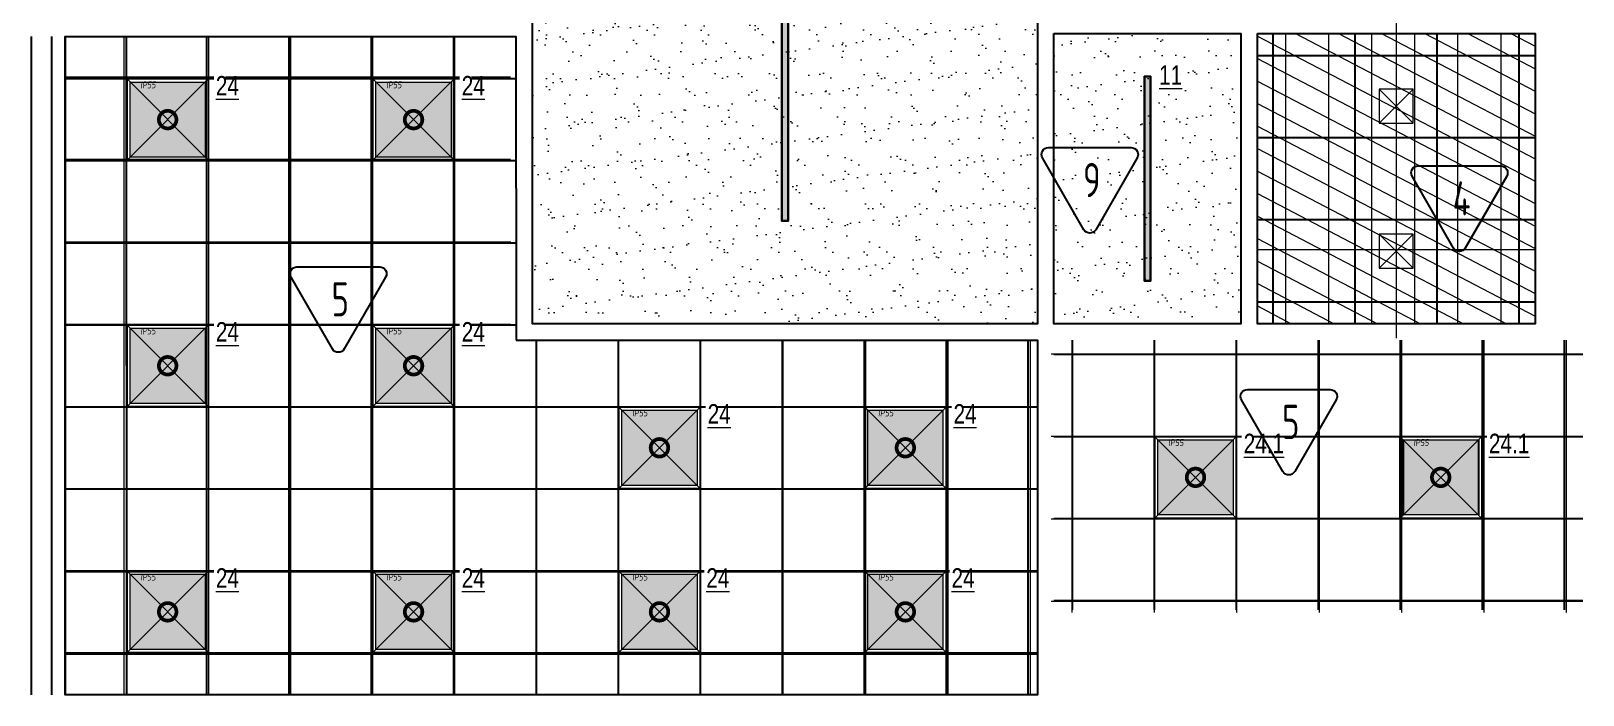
# Model space of a CAD drawing. Header units: millimetres. Extents: x -547274 to 397870, y -45599 to 141350.
# Drawn here: x -211914 to -200554, y 82686 to 87541 of the extents above; entities that cross this region are included whole.
import ezdxf

# ---------------------------------------------------------------- set-up
doc = ezdxf.new("R2010")
doc.units = ezdxf.units.MM
for name, color, linetype, lineweight in [('_ЭОМ_ОБЩ_Освещение_текст тип светильника', 172, 'Continuous', 50), ('_ЭОМ_светильник Р', 4, 'Continuous', 35), ('АР_Полы_Штриховка', 252, 'Continuous', 0), ('АР_Потолки_Штриховка', 252, 'Continuous', 0)]:
    doc.layers.add(name, color=color, linetype=linetype, lineweight=lineweight)
doc.layers.add('АР_1_ПЛИНТУС', color=7, linetype='Continuous', true_color=0x76bcab)
doc.layers.add('АР_Потолок_Грильято_белый_50х50', color=7, linetype='Continuous', lineweight=5, true_color=0x8e00bd)
doc.layers.add('АР_Потолок_Покраска', color=7, linetype='Continuous', lineweight=5, true_color=0x007399)
doc.styles.add('ISOCPEUR', font='isocpeur.ttf', dxfattribs={"height": 799.9999999999999})
doc.styles.add('ISOCUPER', font='isocpeur.ttf', dxfattribs={"width": 0.85, "oblique": 7})
doc.styles.add('ГОСТ', font='cad.shx', dxfattribs={"width": 0.8})

# ---------------------------------------------------------------- blocks, each defined once
blk = doc.blocks.new('OPL R 418 HF')
at = {"layer": 'АР_Потолки_Штриховка', "lineweight": 9, "ltscale": 1000, "true_color": 0xf8f6b0, "transparency": 33554636}
h = blk.add_hatch(color=51, dxfattribs=at)
h.dxf.hatch_style = 1
h.paths.add_polyline_path([(-274.9996888445912, 275.0000326204827), (-274.9996888445912, -274.9999673795173), (275.0003111554088, -274.9999673795173), (275.0003111554088, 275.0000326204827)])
at = {"color": 0, "linetype": 'ByBlock', "lineweight": -2, "ltscale": 100}
for p, q in [((-297.4996888445826, 297.5000326207446), (297.5003111555807, 297.5000326207446)), ((-297.4996888445826, 297.5000326207447), (-297.499688845287, -297.4999673792554)), ((-297.4996888445826, 297.5000326207446), (297.5003111548763, -297.4999673792554)), ((-297.4996888449377, -297.4999673792554), (297.5003111555807, 297.5000326207446)), ((297.5003111555807, 297.5000326207447), (297.5003111548763, -297.4999673792554)), ((297.5003111548763, -297.4999673792554), (-297.4996888449377, -297.4999673792554))]:
    blk.add_line(p, q, dxfattribs=at)
at = {"color": 250, "lineweight": 9, "ltscale": 1000}
for points in [[(-299.9996888447658, 300.0000326208319), (300.0003111552342, 300.0000326208319), (300.0003111552342, -299.9999673791681), (-299.9996888447658, -299.9999673791681)], [(-274.9996888445912, 275.0000326204827), (275.0003111554088, 275.0000326204827), (275.0003111554088, -274.9999673795173), (-274.9996888445912, -274.9999673795173)]]:
    blk.add_lwpolyline(points, close=True, dxfattribs=at)
at = {"color": 0, "linetype": 'ByBlock', "lineweight": -2, "const_width": 27.23449849847384}
blk.add_lwpolyline([(-64.32945273991754, 3.262083191657439e-05, 1), (64.3300750507351, 3.262083191657439e-05, 1)], format="xyb", close=True, dxfattribs=at)
at = {"color": 0, "linetype": 'ByBlock', "lineweight": -2, "insert": (-199.8468738604652, 279.3527613399128), "char_height": 50, "attachment_point": 1, "style": 'ISOCUPER'}
blk.add_mtext_dynamic_manual_height_columns('IP55', width=2.442122449761882, gutter_width=12.5, heights=[0], dxfattribs=at)
blk = doc.blocks.new('RVE-PLS5070-1500-P')
at = {"color": 0, "linetype": 'ByBlock', "lineweight": -2, "ltscale": 40}
for points in [[(750, -25), (-750, -25), (-750, 25), (750, 25)], [(745, -20), (-745, -20), (-745, 20), (745, 20)]]:
    blk.add_lwpolyline(points, close=True, dxfattribs=at)
blk = doc.blocks.new('40 НА 40 ГРИЛЬЯТО ДЛЯ 50')
at = {"color": 0, "linetype": 'ByBlock', "lineweight": -2, "ltscale": 100}
for points in [[(124.9999999999854, -125), (-125, -125), (-125, 125), (124.9999999999854, 125), (124.9999999999854, -125)], [(124.9999999999854, 125), (-125, -125)], [(-125, 125), (124.9999999999854, -125)]]:
    blk.add_lwpolyline(points, dxfattribs=at)

msp = doc.modelspace()

# ---------------------------------------------------------------- hatches: boundary and pattern name
at = {"layer": 'АР_Полы_Штриховка', "transparency": 33554610}
h = msp.add_hatch(dxfattribs=at)
h.set_pattern_fill('ANSI37', color=250, scale=190, angle=45)
h.set_pattern_definition([(90, (357630.8248249644, 127020.6646564122), (-603.25, 0), []), (180, (357630.8248249644, 127020.6646564122), (-5.684341886080801e-14, -603.25), [])])
h.paths.add_polyline_path([(-208402.8726505346, 85283.47337462759), (-204546.3497038043, 85283.47463334049), (-204546.321776599, 82688.45996562438), (-211664.0368840611, 82688.42523261234), (-211664.0356766493, 87503.42527383534), (-208403.4883215335, 87503.42527383528)])
h = msp.add_hatch(dxfattribs=at)
h.set_pattern_fill('ANSI37', color=250, scale=190, angle=45)
h.set_pattern_definition([(90, (357332.1000010432, 127407.6142819421), (-603.25, 0), []), (180, (357332.1000010432, 127407.6142819421), (-5.684341886080801e-14, -603.25), [])])
h.paths.add_polyline_path([(-204446.3375566365, 85280.73494940286), (-200554.0320302749, 85280.72994053604), (-200554.0405304356, 83288.06587729181), (-204446.337556564, 83288.06044481885)])
at = {"layer": 'АР_Потолки_Штриховка', "ltscale": 100, "true_color": 0xf8f6b0}
h = msp.add_hatch(color=51, dxfattribs=at)
h.dxf.hatch_style = 1
h.paths.add_polyline_path([(-206415.0325580597, 87645.70750461175), (-206415.0325580597, 86155.70750461175), (-206375.0325580597, 86155.70750461175), (-206375.0325580597, 87645.70750461175)])
h = msp.add_hatch(color=51, dxfattribs=at)
h.dxf.hatch_style = 1
h.paths.add_polyline_path([(-211189.0841000353, 86618.16474114313), (-210639.0841000353, 86618.16474114313), (-210639.0841000353, 87168.16474114313), (-211189.0841000353, 87168.16474114313)])
h = msp.add_hatch(color=51, dxfattribs=at)
h.dxf.hatch_style = 1
h.paths.add_polyline_path([(-209389.0840996809, 86618.18494867276), (-208839.0840996809, 86618.18494867276), (-208839.0840996809, 87168.18494867276), (-209389.0840996809, 87168.18494867276)])
h = msp.add_hatch(color=51, dxfattribs=at)
h.dxf.hatch_style = 1
h.paths.add_polyline_path([(-203761.9208785048, 87206.72918332883), (-203761.9208785048, 85716.72918332883), (-203721.9208785048, 85716.72918332883), (-203721.9208785048, 87206.72918332883)])
h = msp.add_hatch(color=51, dxfattribs=at)
h.dxf.hatch_style = 1
h.paths.add_polyline_path([(-211189.0228543745, 84818.14298567202), (-210639.0228543745, 84818.14298567202), (-210639.0228543745, 85368.14298567202), (-211189.0228543745, 85368.14298567202)])
h = msp.add_hatch(color=51, dxfattribs=at)
h.dxf.hatch_style = 1
h.paths.add_polyline_path([(-209389.0228540201, 84818.16319320165), (-208839.0228540201, 84818.16319320165), (-208839.0228540201, 85368.16319320165), (-209389.0228540201, 85368.16319320165)])
h = msp.add_hatch(color=51, dxfattribs=at)
h.dxf.hatch_style = 1
h.paths.add_polyline_path([(-207589.0161178226, 84218.18340076909), (-207039.0161178226, 84218.18340076909), (-207039.0161178226, 84768.18340076909), (-207589.0161178226, 84768.18340076909)])
h = msp.add_hatch(color=51, dxfattribs=at)
h.dxf.hatch_style = 1
h.paths.add_polyline_path([(-205789.0161174682, 84218.20360829872), (-205239.0161174682, 84218.20360829872), (-205239.0161174682, 84768.20360829872), (-205789.0161174682, 84768.20360829872)])
h = msp.add_hatch(color=51, dxfattribs=at)
h.dxf.hatch_style = 1
h.paths.add_polyline_path([(-203665.1771876282, 84001.8978560023), (-203115.1771876282, 84001.8978560023), (-203115.1771876282, 84551.8978560023), (-203665.1771876282, 84551.8978560023)])
h = msp.add_hatch(color=51, dxfattribs=at)
h.dxf.hatch_style = 1
h.paths.add_polyline_path([(-201865.1771876282, 84001.89785600228), (-201315.1771876282, 84001.89785600228), (-201315.1771876282, 84551.89785600228), (-201865.1771876282, 84551.89785600228)])
h = msp.add_hatch(color=51, dxfattribs=at)
h.dxf.hatch_style = 1
h.paths.add_polyline_path([(-211188.9752882536, 83018.14298609259), (-210638.9752882536, 83018.14298609259), (-210638.9752882536, 83568.14298609259), (-211188.9752882536, 83568.14298609259)])
h = msp.add_hatch(color=51, dxfattribs=at)
h.dxf.hatch_style = 1
h.paths.add_polyline_path([(-209388.9752878992, 83018.16319362221), (-208838.9752878992, 83018.16319362221), (-208838.9752878992, 83568.16319362221), (-209388.9752878992, 83568.16319362221)])
h = msp.add_hatch(color=51, dxfattribs=at)
h.dxf.hatch_style = 1
h.paths.add_polyline_path([(-207588.9752875449, 83018.18340115184), (-207038.9752875449, 83018.18340115184), (-207038.9752875449, 83568.18340115184), (-207588.9752875449, 83568.18340115184)])
h = msp.add_hatch(color=51, dxfattribs=at)
h.dxf.hatch_style = 1
h.paths.add_polyline_path([(-205788.9752871905, 83018.20360868148), (-205238.9752871905, 83018.20360868148), (-205238.9752871905, 83568.20360868148), (-205788.9752871905, 83568.20360868148)])
at = {"layer": 'АР_Потолок_Грильято_белый_50х50', "transparency": 33554687}
h = msp.add_hatch(dxfattribs=at)
h.set_pattern_fill('ANSI37', color=256, scale=50, angle=45)
h.set_pattern_definition([(90, (-8363953500.930922, -936163535.581596), (-158.75, 0), []), (180, (-8363953500.930922, -936163535.581596), (0, -158.75), [])])
h.paths.add_polyline_path([(-202937.4891774333, 87522.73103645658), (-200904.8455401739, 87522.7205951168), (-200904.8519153125, 85400.76540398656), (-202937.4870523388, 85400.76540398656)])
at = {"layer": 'АР_Потолок_Покраска'}
h = msp.add_hatch(dxfattribs=at)
h.set_pattern_fill('AR-SAND', color=256, scale=5)
h.set_pattern_definition([(37.50000000000001, (-412653.1590826443, 56944.56216559542), (-8.000156479920228, 244.7066186646712), [0, -193.04, 0, -215.9, 0, -206.375]), (7.499999999999999, (-412653.1590826443, 56944.56216559542), (224.7616415690013, 358.4125502841771), [0, -104.14, 0, -173.99, 0, -66.67500000000001]), (327.5, (-412809.3690826442, 56944.56216559542), (395.496185120729, 0.718592339272881), [0, -63.5, 0, -228.6, 0, -298.45]), (317.5, (-412809.3690826442, 56944.56216559542), (381.7782262361486, 111.4646616286082), [0, -31.75, 0, -149.86, 0, -171.45])])
h.paths.add_polyline_path([(-208243.682534177, 91815.682334552), (-204546.3825819424, 91815.68244382282), (-204546.3825819424, 85400.73255087098), (-208243.7733829112, 85400.73255087098)])
h = msp.add_hatch(dxfattribs=at)
h.set_pattern_fill('AR-SAND', color=256, scale=5)
h.set_pattern_definition([(37.50000000000001, (-411164.265601547, 52651.60553755929), (-8.000156479920228, 244.7066186646712), [0, -193.04, 0, -215.9, 0, -206.375]), (7.499999999999999, (-411164.265601547, 52651.60553755929), (224.7616415690013, 358.4125502841771), [0, -104.14, 0, -173.99, 0, -66.67500000000001]), (327.5, (-411320.4756015469, 52651.60553755929), (395.496185120729, 0.718592339272881), [0, -63.5, 0, -228.6, 0, -298.45]), (317.5, (-411320.4756015469, 52651.60553755929), (381.7782262361486, 111.4646616286082), [0, -31.75, 0, -149.86, 0, -171.45])])
h.paths.add_polyline_path([(-204426.3566161702, 87522.7418547436), (-203057.489100845, 87522.72581578669), (-203057.488483538, 85400.73255087098), (-204426.3493135774, 85400.73255087098)])

# ---------------------------------------------------------------- linework, layer by layer
for points in [[(-208243.682534177, 91815.682334552), (-204546.3825819424, 91815.68244382282), (-204546.3825819424, 85400.73255087098), (-208243.7733829112, 85400.73255087098)], [(-208363.7668101573, 85280.73255087098), (-204546.3502757612, 85280.73255087092), (-204546.3211430528, 82685.71593265166), (-211664.0362803552, 82685.68245835253), (-211664.0362803552, 87500.68245835253), (-208364.3824811562, 87500.68245835247)], [(-204426.3566161702, 87522.7418547436), (-203057.489100845, 87522.72581578669), (-203057.488483538, 85400.73255087098), (-204426.3493135774, 85400.73255087098)], [(-202937.4891773971, 87522.72581578669), (-200904.8497902543, 87522.72581578669), (-200904.8497902543, 85400.76540398656), (-202937.4891773971, 85400.76540398656)]]:
    msp.add_lwpolyline(points, close=True)
for points in [[(-211914.0362803552, 87500.68245835253), (-211914.0362803552, 82685.68245835254)], [(-211764.0362803552, 87500.68245835253), (-211764.0362803552, 82685.68245835254)], [(-211664.0362803552, 87500.68245835253), (-211664.0362803552, 82685.68245835254)]]:
    msp.add_lwpolyline(points)
for points in [[(-204466.9950684549, 86688.18221515247), (-203860.7771277255, 86688.18221515224, -0.5773494962845065), (-203817.4758786086, 86613.1824524566), (-204120.5847631252, 86088.18246424843, -0.5773541042744643), (-204207.1875911367, 86088.18246424843), (-204510.2962531004, 86613.1820669851, -0.5773491286020777), (-204466.9950684549, 86688.18221515247, -1.710881644036777e-06)], [(-201761.857771922, 86554.18845663624), (-201155.6398311926, 86554.18845663601, -0.5773494962845065), (-201112.3385820757, 86479.18869394038), (-201415.4474665922, 85954.18870573219, -0.5773541042744643), (-201502.0502946037, 85954.18870573219), (-201805.1589565675, 86479.18830846887, -0.5773491286020777), (-201761.857771922, 86554.18845663624, -1.710881644036777e-06)], [(-209967.8170934838, 85816.35277980976), (-209361.5991527544, 85816.35277980953, -0.5773494962845065), (-209318.2979036375, 85741.3530171139), (-209621.406788154, 85216.35302890572, -0.5773541042744643), (-209708.0096161655, 85216.35302890572), (-210011.1182781293, 85741.3526316424, -0.5773491286020777), (-209967.8170934838, 85816.35277980976, -1.710881644036777e-06)], [(-203010.4146439182, 84919.50009041687), (-202404.1967031889, 84919.50009041664, -0.5773494962845065), (-202360.895454072, 84844.500327721), (-202664.0043385885, 84319.50033951282, -0.5773541042744643), (-202750.6071666, 84319.50033951282), (-203053.7158285637, 84844.4999422495, -0.5773491286020777), (-203010.4146439182, 84919.50009041687, -1.710881644036777e-06)]]:
    msp.add_lwpolyline(points, format="xyb")
at = {"layer": 'Defpoints'}
for points in [[(-211213.9617646599, 82685.6851847166), (-211214.1255960565, 87500.68245835252)], [(-210613.9617644054, 82685.68791074213), (-210614.1255957092, 87500.68245835252)], [(-210013.9617641508, 82685.69063676764), (-210014.1255953619, 87500.6824583525)], [(-209413.9617638963, 82685.69336279316), (-209414.1255950146, 87500.68245835249)], [(-208813.9617636417, 82685.69608881867), (-208814.1255946673, 87500.68245835249)], [(-202820.7809112237, 85400.73255087098), (-202820.7809112237, 87522.72581578669)], [(-202220.7809112237, 85400.73255087098), (-202220.7809112237, 87522.72581578669)], [(-201620.7809112237, 85400.73255087098), (-201620.7809112237, 87522.72581578669)], [(-201020.7809112237, 85400.73255087098), (-201020.7809112237, 87522.72581578669)], [(-202937.488483538, 87361.70938922887), (-200904.0733389094, 87361.72581578669)], [(-211664.0362803552, 87193.15295395437), (-208364.2228162695, 87193.18999899788)], [(-202937.4836365521, 86761.70938924844), (-200904.0684919234, 86761.72581580626)], [(-211664.0362803552, 86593.15295391655), (-208364.2160804263, 86593.18999903569)], [(-202937.4787895661, 86161.70938926801), (-200904.0636449375, 86161.72581582583)], [(-202937.4787895661, 86161.70938926801), (-200904.0636449375, 86161.72581582583)], [(-211664.0362803552, 85993.15295387874), (-208364.0496791048, 85993.19000086597)], [(-202937.4739425801, 85561.70938928759), (-200904.0587979515, 85561.7258158454)], [(-211664.0362803552, 85393.15295384092), (-208363.8832777834, 85393.19000269624)], [(-208213.9617633872, 82685.6988148442), (-208214.0500600106, 85280.73255087098)], [(-207613.9617631326, 82685.70154086972), (-207614.0500596633, 85280.73255087096)], [(-207013.9617628781, 82685.70426689523), (-207014.050059316, 85280.73255087096)], [(-206413.9617626235, 82685.70699292075), (-206414.0500589687, 85280.73255087095)], [(-205813.9617623689, 82685.70971894628), (-205814.0500586214, 85280.73255087093)], [(-205213.9617621144, 82685.7124449718), (-205214.0500582741, 85280.73255087093)], [(-204613.9617618599, 82685.71517099731), (-204614.0500579268, 85280.73255087092)], [(-204290.1820346141, 83308.06316105532), (-204290.1820346141, 85280.73255087098)], [(-203690.1820346141, 83308.06316105532), (-203690.1820346141, 85280.73255087098)], [(-203090.1820346141, 83308.06316105532), (-203090.1820346141, 85280.73255087098)], [(-202490.1820346141, 83308.06316105532), (-202490.1820346141, 85280.73255087098)], [(-201890.1820346141, 83308.06316105532), (-201890.1820346141, 85280.73255087098)], [(-201290.1820346141, 83308.06316105532), (-201290.1820346141, 85280.73255087098)], [(-200690.1820346141, 83308.06316105532), (-200690.1820346141, 85280.73255087098)], [(-204426.3277888731, 85176.89785596315), (-200554.0362803552, 85176.89785596314)], [(-211664.0362803552, 84793.15295380312), (-204546.3480869784, 84793.23285985591)], [(-204426.3277888731, 84576.89785596315), (-200554.0362803552, 84576.89785596314)], [(-211664.0362803552, 84193.1529537653), (-204546.3413511352, 84193.23285989372)], [(-204426.3277888731, 83976.89785596315), (-200554.0362803552, 83976.89785596314)], [(-211664.0362803552, 83593.15295372749), (-204546.334615292, 83593.23285993152)], [(-204426.3277888731, 83376.89785596315), (-200554.0362803552, 83376.89785596314)], [(-211664.0362803552, 82993.15295368967), (-204546.3278794488, 82993.23285996933)]]:
    msp.add_lwpolyline(points, dxfattribs=at)
at = {"layer": 'АР_1_ПЛИНТУС', "color": 153, "lineweight": 9, "ltscale": 1000, "true_color": 0x5295b7}
for p, q in [((-201921.1694838257, 87715.25925260293), (-201921.1694838257, 85295.78116287547)), ((-202937.4891773971, 85942.74016025034), (-200904.8497902543, 85942.74016025034))]:
    msp.add_line(p, q, dxfattribs=at)
at = {"layer": 'АР_Потолки_Штриховка', "color": 18, "ltscale": 100, "true_color": 0x000000}
for points in [[(-206420.0325580597, 87650.70750461175), (-206420.0325580597, 86150.70750461175), (-206370.0325580597, 86150.70750461175), (-206370.0325580597, 87650.70750461175)], [(-206415.0325580597, 87645.70750461175), (-206415.0325580597, 86155.70750461175), (-206375.0325580597, 86155.70750461175), (-206375.0325580597, 87645.70750461175)], [(-210614.0841000353, 86593.16474114313), (-211214.0841000353, 86593.16474114313), (-211214.0841000353, 87193.16474114313), (-210614.0841000353, 87193.16474114313)], [(-210639.0841000353, 86618.16474114313), (-211189.0841000353, 86618.16474114313), (-211189.0841000353, 87168.16474114313), (-210639.0841000353, 87168.16474114313)], [(-208814.0840996809, 86593.18494867276), (-209414.0840996809, 86593.18494867276), (-209414.0840996809, 87193.18494867276), (-208814.0840996809, 87193.18494867276)], [(-208839.0840996809, 86618.18494867276), (-209389.0840996809, 86618.18494867276), (-209389.0840996809, 87168.18494867276), (-208839.0840996809, 87168.18494867276)], [(-203766.9208785048, 87211.72918332883), (-203766.9208785048, 85711.72918332883), (-203716.9208785048, 85711.72918332883), (-203716.9208785048, 87211.72918332883)], [(-203761.9208785048, 87206.72918332883), (-203761.9208785048, 85716.72918332883), (-203721.9208785048, 85716.72918332883), (-203721.9208785048, 87206.72918332883)], [(-210614.0228543745, 84793.14298567202), (-211214.0228543745, 84793.14298567202), (-211214.0228543745, 85393.14298567202), (-210614.0228543745, 85393.14298567202)], [(-210639.0228543745, 84818.14298567202), (-211189.0228543745, 84818.14298567202), (-211189.0228543745, 85368.14298567202), (-210639.0228543745, 85368.14298567202)], [(-208814.0228540201, 84793.16319320165), (-209414.0228540201, 84793.16319320165), (-209414.0228540201, 85393.16319320165), (-208814.0228540201, 85393.16319320165)], [(-208839.0228540201, 84818.16319320165), (-209389.0228540201, 84818.16319320165), (-209389.0228540201, 85368.16319320165), (-208839.0228540201, 85368.16319320165)], [(-207014.0161178226, 84193.18340076909), (-207614.0161178226, 84193.18340076909), (-207614.0161178226, 84793.18340076909), (-207014.0161178226, 84793.18340076909)], [(-207039.0161178226, 84218.18340076909), (-207589.0161178226, 84218.18340076909), (-207589.0161178226, 84768.18340076909), (-207039.0161178226, 84768.18340076909)], [(-205214.0161174682, 84193.20360829872), (-205814.0161174682, 84193.20360829872), (-205814.0161174682, 84793.20360829872), (-205214.0161174682, 84793.20360829872)], [(-205239.0161174682, 84218.20360829872), (-205789.0161174682, 84218.20360829872), (-205789.0161174682, 84768.20360829872), (-205239.0161174682, 84768.20360829872)], [(-203090.1771876282, 83976.8978560023), (-203690.1771876282, 83976.8978560023), (-203690.1771876282, 84576.8978560023), (-203090.1771876282, 84576.8978560023)], [(-203115.1771876282, 84001.8978560023), (-203665.1771876282, 84001.8978560023), (-203665.1771876282, 84551.8978560023), (-203115.1771876282, 84551.8978560023)], [(-201290.1771876282, 83976.89785600228), (-201890.1771876282, 83976.89785600228), (-201890.1771876282, 84576.89785600228), (-201290.1771876282, 84576.89785600228)], [(-201315.1771876282, 84001.89785600228), (-201865.1771876282, 84001.89785600228), (-201865.1771876282, 84551.89785600228), (-201315.1771876282, 84551.89785600228)], [(-210613.9752882536, 82993.14298609259), (-211213.9752882536, 82993.14298609259), (-211213.9752882536, 83593.14298609259), (-210613.9752882536, 83593.14298609259)], [(-210638.9752882536, 83018.14298609259), (-211188.9752882536, 83018.14298609259), (-211188.9752882536, 83568.14298609259), (-210638.9752882536, 83568.14298609259)], [(-208813.9752878992, 82993.16319362221), (-209413.9752878992, 82993.16319362221), (-209413.9752878992, 83593.16319362221), (-208813.9752878992, 83593.16319362221)], [(-208838.9752878992, 83018.16319362221), (-209388.9752878992, 83018.16319362221), (-209388.9752878992, 83568.16319362221), (-208838.9752878992, 83568.16319362221)], [(-207013.9752875449, 82993.18340115184), (-207613.9752875449, 82993.18340115184), (-207613.9752875449, 83593.18340115184), (-207013.9752875449, 83593.18340115184)], [(-207038.9752875449, 83018.18340115184), (-207588.9752875449, 83018.18340115184), (-207588.9752875449, 83568.18340115184), (-207038.9752875449, 83568.18340115184)], [(-205213.9752871905, 82993.20360868148), (-205813.9752871905, 82993.20360868148), (-205813.9752871905, 83593.20360868148), (-205213.9752871905, 83593.20360868148)], [(-205238.9752871905, 83018.20360868148), (-205788.9752871905, 83018.20360868148), (-205788.9752871905, 83568.20360868148), (-205238.9752871905, 83568.20360868148)]]:
    msp.add_lwpolyline(points, close=True, dxfattribs=at)
at = {"layer": 'АР_Потолки_Штриховка', "color": 18, "lineweight": 18, "ltscale": 100, "true_color": 0x000000}
for points in [[(-206420.0325580597, 87650.70750461172), (-206420.0325580597, 86150.70750461172), (-206370.0325580597, 86150.70750461172), (-206370.0325580597, 87650.70750461172)], [(-206415.0325580597, 87645.70750461172), (-206415.0325580597, 86155.70750461172), (-206375.0325580597, 86155.70750461172), (-206375.0325580597, 87645.70750461172)], [(-210614.0841000353, 86593.16474114309), (-211214.0841000353, 86593.16474114309), (-211214.0841000353, 87193.16474114309), (-210614.0841000353, 87193.16474114309)], [(-210639.0841000353, 86618.16474114309), (-211189.0841000353, 86618.16474114309), (-211189.0841000353, 87168.16474114309), (-210639.0841000353, 87168.16474114309)], [(-208814.0840996809, 86593.18494867274), (-209414.0840996809, 86593.18494867274), (-209414.0840996809, 87193.18494867274), (-208814.0840996809, 87193.18494867274)], [(-208839.0840996809, 86618.18494867274), (-209389.0840996809, 86618.18494867274), (-209389.0840996809, 87168.18494867274), (-208839.0840996809, 87168.18494867274)], [(-203766.9208785049, 87211.72918332877), (-203766.9208785049, 85711.72918332877), (-203716.9208785049, 85711.72918332877), (-203716.9208785049, 87211.72918332877)], [(-203761.9208785049, 87206.72918332877), (-203761.9208785049, 85716.72918332877), (-203721.9208785049, 85716.72918332877), (-203721.9208785049, 87206.72918332877)], [(-210614.0228543745, 84793.14298567196), (-211214.0228543745, 84793.14298567196), (-211214.0228543745, 85393.14298567196), (-210614.0228543745, 85393.14298567196)], [(-210639.0228543745, 84818.14298567196), (-211189.0228543745, 84818.14298567196), (-211189.0228543745, 85368.14298567196), (-210639.0228543745, 85368.14298567196)], [(-208814.0228540201, 84793.16319320162), (-209414.0228540201, 84793.16319320162), (-209414.0228540201, 85393.16319320162), (-208814.0228540201, 85393.16319320162)], [(-208839.0228540201, 84818.16319320162), (-209389.0228540201, 84818.16319320162), (-209389.0228540201, 85368.16319320162), (-208839.0228540201, 85368.16319320162)], [(-207014.0161178226, 84193.18340076905), (-207614.0161178226, 84193.18340076905), (-207614.0161178226, 84793.18340076905), (-207014.0161178226, 84793.18340076905)], [(-207039.0161178226, 84218.18340076905), (-207589.0161178226, 84218.18340076905), (-207589.0161178226, 84768.18340076905), (-207039.0161178226, 84768.18340076905)], [(-205214.0161174682, 84193.2036082987), (-205814.0161174682, 84193.2036082987), (-205814.0161174682, 84793.2036082987), (-205214.0161174682, 84793.2036082987)], [(-205239.0161174682, 84218.2036082987), (-205789.0161174682, 84218.2036082987), (-205789.0161174682, 84768.2036082987), (-205239.0161174682, 84768.2036082987)], [(-203090.1771876281, 83976.8978560023), (-203690.1771876281, 83976.8978560023), (-203690.1771876281, 84576.8978560023), (-203090.1771876281, 84576.8978560023)], [(-203115.1771876281, 84001.8978560023), (-203665.1771876281, 84001.8978560023), (-203665.1771876281, 84551.8978560023), (-203115.1771876281, 84551.8978560023)], [(-201290.1771876281, 83976.89785600224), (-201890.1771876281, 83976.89785600224), (-201890.1771876281, 84576.89785600224), (-201290.1771876281, 84576.89785600224)], [(-201315.1771876281, 84001.89785600224), (-201865.1771876281, 84001.89785600224), (-201865.1771876281, 84551.89785600224), (-201315.1771876281, 84551.89785600224)], [(-210613.9752882535, 82993.14298609257), (-211213.9752882535, 82993.14298609257), (-211213.9752882535, 83593.14298609257), (-210613.9752882535, 83593.14298609257)], [(-210638.9752882535, 83018.14298609257), (-211188.9752882535, 83018.14298609257), (-211188.9752882535, 83568.14298609257), (-210638.9752882535, 83568.14298609257)], [(-208813.9752878993, 82993.16319362217), (-209413.9752878993, 82993.16319362217), (-209413.9752878993, 83593.16319362217), (-208813.9752878993, 83593.16319362217)], [(-208838.9752878993, 83018.16319362217), (-209388.9752878993, 83018.16319362217), (-209388.9752878993, 83568.16319362217), (-208838.9752878993, 83568.16319362217)], [(-207013.9752875449, 82993.18340115182), (-207613.9752875449, 82993.18340115182), (-207613.9752875449, 83593.18340115182), (-207013.9752875449, 83593.18340115182)], [(-207038.9752875449, 83018.18340115182), (-207588.9752875449, 83018.18340115182), (-207588.9752875449, 83568.18340115182), (-207038.9752875449, 83568.18340115182)], [(-205213.9752871905, 82993.20360868142), (-205813.9752871905, 82993.20360868142), (-205813.9752871905, 83593.20360868142), (-205213.9752871905, 83593.20360868142)], [(-205238.9752871905, 83018.20360868142), (-205788.9752871905, 83018.20360868142), (-205788.9752871905, 83568.20360868142), (-205238.9752871905, 83568.20360868142)]]:
    msp.add_lwpolyline(points, close=True, dxfattribs=at)

# ---------------------------------------------------------------- block references
at = {"layer": '_ЭОМ_светильник Р', "color": 18, "lineweight": 18, "ltscale": 100, "true_color": 0x000000, "rotation": 89.99999999999997}
for p in [(-206395.0325580597, 86900.70750461172), (-203741.9208785049, 86461.72918332877)]:
    msp.add_blockref('RVE-PLS5070-1500-P', p, dxfattribs=at)
at = {"layer": '_ЭОМ_светильник Р', "color": 18, "lineweight": 18, "ltscale": 100, "true_color": 0x000000}
for p in [(-210914.0841000353, 86893.16474114309), (-209114.0837885255, 86893.18498129357), (-210914.0231655297, 85093.14295305131), (-209114.0231651753, 85093.16316058097), (-207314.0164289778, 84493.1833681484), (-205514.0164286235, 84493.20357567805), (-203390.1774987835, 84276.89782338147), (-201595.1778099386, 84276.8977907601), (-210913.9752882535, 83293.14298609257), (-209113.9752878993, 83293.16319362217), (-207313.9752875449, 83293.18340115182), (-205513.9752871905, 83293.20360868142)]:
    msp.add_blockref('OPL R 418 HF', p, dxfattribs=at)
at = {"layer": '_ЭОМ_светильник Р', "color": 18, "lineweight": 18, "ltscale": 100, "true_color": 0x000000, "xscale": -1}
for p in [(-201921.1694838257, 86992.14365615486), (-201921.1694838257, 85931.23570736242)]:
    msp.add_blockref('40 НА 40 ГРИЛЬЯТО ДЛЯ 50', p, dxfattribs=at)

# ---------------------------------------------------------------- texts
at = {"char_height": 250, "width": 294.3337657886732, "attachment_point": 1, "style": 'ISOCPEUR'}
for s, insert in [('{\\W0.7;9}', (-204213.3028303272, 86576.10017963331)), ('{\\W0.7;4}', (-201508.1655337943, 86442.10642111709)), ('{\\W0.7;5}', (-209714.1248553561, 85704.27074429061)), ('{\\W0.7;5}', (-202756.7224057906, 84807.41805489772))]:
    msp.add_mtext(s, dxfattribs=dict(at, insert=insert))

# ---------------------------------------------------------------- next in the draw order: texts
at = {"layer": '_ЭОМ_ОБЩ_Освещение_текст тип светильника', "color": 18, "lineweight": 18, "ltscale": 40, "true_color": 0x000000, "char_height": 142.1875, "width": 55.871829552576, "attachment_point": 1, "style": 'ГОСТ', "bg_fill": 3, "box_fill_scale": 1.1, "bg_fill_color": 256, "bg_fill_transparency": 0}
for s, insert in [('{\\L11}', (-203657.0844246307, 87290.73240298542)), ('{\\L24}', (-210561.5168597096, 87212.27627889536)), ('{\\L24}', (-208761.5165481998, 87212.29651904583)), ('{\\L24}', (-210561.455925204, 85412.25449080358)), ('{\\L24}', (-208761.4559248497, 85412.27469833323)), ('{\\L24}', (-206961.4491886522, 84812.29490590066)), ('{\\L24}', (-205161.4491882978, 84812.31511343032)), ('{\\L24.1}', (-203037.6102584578, 84596.00936113374)), ('{\\L24.1}', (-201242.6105696129, 84596.00932851236)), ('{\\L24}', (-210561.4080479278, 83612.25452384484)), ('{\\L24}', (-208761.4080475736, 83612.27473137443)), ('{\\L24}', (-206971.4083590828, 83612.2544912212)), ('{\\L24}', (-205176.4083590825, 83612.25449122065))]:
    msp.add_mtext(s, dxfattribs=dict(at, insert=insert))

doc.saveas('drawing.dxf')
